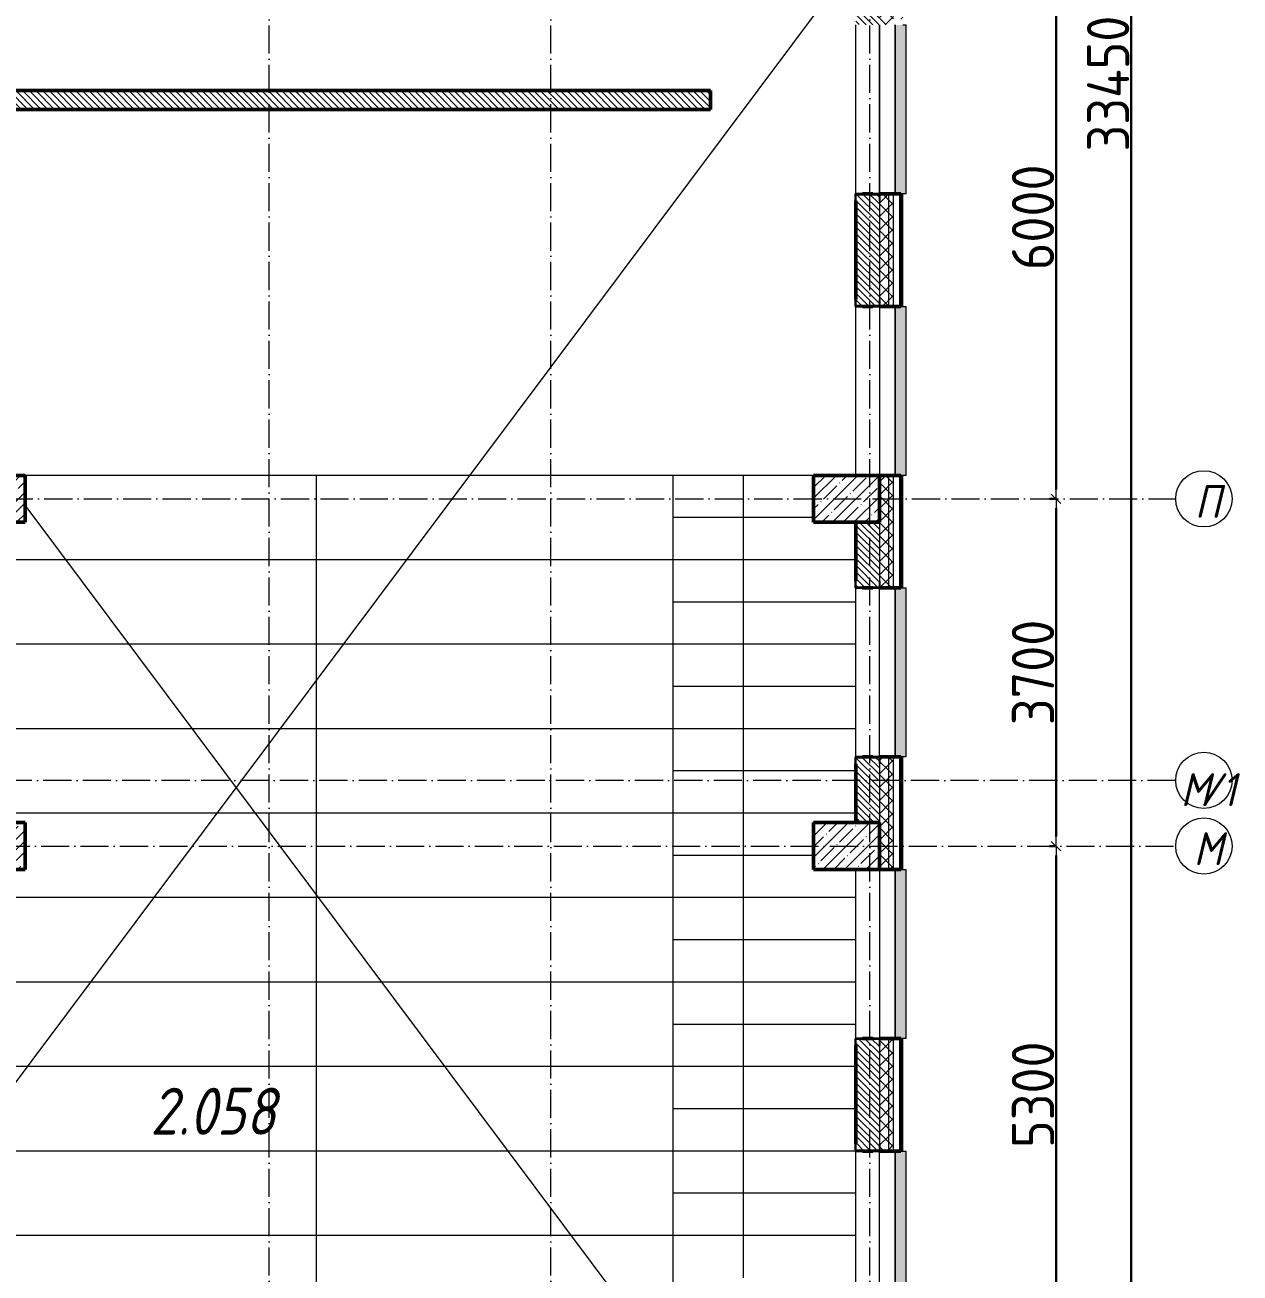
# Model space of a CAD drawing. Header units: millimetres. Extents: x -17017 to 628417, y -109036 to 199237.
# Drawn here: x 57710 to 70652, y 81945 to 95245 of the extents above; entities that cross this region are included whole.
import ezdxf

# ---------------------------------------------------------------- set-up
doc = ezdxf.new("R2010")
doc.units = ezdxf.units.MM
doc.linetypes.add('50_200_ШТРИХ_1Т_ш5_п1_п1_', pattern=[700, 500, -100, 0, -100])
for name, color, linetype, lineweight in [('3.1) ЖБ окна 1.2 м', 102, 'Continuous', 30), ('A-____-____-DIMS', 7, 'Continuous', 9), ('A-DETL-____-OTLN-4', 7, 'Continuous', 18), ('A-GENM-____-MCUT', 7, 'Continuous', 25), ('A-GENM-____-OTLN-1', 7, 'Continuous', 25), ('A-GLAZ-____-OTLN', 7, 'Continuous', 9), ('A-WALL-____-MCUT-2', 7, 'Continuous', 50), ('A-WALL-____-MCUT-3', 7, 'Continuous', 9), ('A-WALL-____-OTLN', 7, 'Continuous', 9), ('A-WALL-____-PATT-1', 7, 'Continuous', 9), ('A-WALL-FNSH-MCUT-1', 7, 'Continuous', 9), ('S-COLS-____-MCUT', 7, 'Continuous', 50), ('S-COLS-____-OTLN', 7, 'Continuous', 9), ('S-GRID-____-IDEN', 7, 'Continuous', 9), ('S-GRID-____-OTLN-1', 7, '50_200_ШТРИХ_1Т_ш5_п1_п1_', 9), ('S-STRS-____-OTLN-1', 7, 'Continuous', 9), ('Марки помещений', 7, 'Continuous', 9)]:
    doc.layers.add(name, color=color, linetype=linetype, lineweight=lineweight)
doc.layers.add('A-GLAZ-____-OTLN-1', color=7, linetype='Continuous', lineweight=9, true_color=0xc0c0c0)
doc.styles.add('ISOCPEUR_I', font='isocpeui.ttf', dxfattribs={"width": 0.9, "height": 2.5})
doc.styles.add('ISOCPEUR_I_3', font='isocpeui.ttf', dxfattribs={"width": 0.85, "height": 2.2})
doc.styles.add('СПДС', font='isocpeur.ttf', dxfattribs={"width": 0.9})
doc.dimstyles.new('Размера А3', dxfattribs={"dimtxt": 200, "dimasz": 100, "dimexe": 70, "dimexo": 100, "dimgap": 20, "dimtad": 1, "dimdec": 0, "dimrnd": 10, "dimzin": 0, "dimdsep": 46, "dimtxsty": 'СПДС', "dimblk": 'ARROWHEAD_6', "dimcen": 1, "dimclrd": 256, "dimclre": 256, "dimclrt": 256, "dimazin": 0, "dimtfac": 1, "dimtdec": 0, "dimtmove": 2, "dimatfit": 3, "dimfxl": 1, "dimtolj": 1, "dimtzin": 0, "dimarcsym": 0})
pattern_1 = [(135, (43259.71, 63713.66), (-35.35534, -35.35534), [])]
pattern_2 = [(45, (43259.71, 63713.66), (-70.71068, 70.71068), []), (135, (43259.71, 63713.66), (-70.71068, -70.71068), [])]

# ---------------------------------------------------------------- blocks, each defined once
blk = doc.blocks.new('BSC_Колонна _Прямоугольная - 500х700-V5-АР1_План отверстий 2 этажа в осях 1-64_А-ГГ')
at = {"layer": 'S-COLS-____-OTLN'}
h = blk.add_hatch(dxfattribs=at)
h.set_pattern_fill('FP_31', color=256, style=0, pattern_type=2)
h.set_pattern_definition([(315, (-22781.04, 14100), (114.0493, 114.0493), []), (315, (-22781.04, 13985.95), (114.0493, 114.0493), [201.613, -40.323, 3.353, -36.97])])
h.paths.add_polyline_path([(-250, 350), (-250, -350), (250, -350), (250, 350)], flags=0)
at = {"layer": 'S-COLS-____-MCUT'}
for p, q in [((250, 350), (-250, 350)), ((-250, 350), (-250, -350)), ((250, -350), (250, 350)), ((-250, -350), (250, -350))]:
    blk.add_line(p, q, dxfattribs=at)
blk = doc.blocks.new('BSC_Колонна _Прямоугольная - 500х700-V6-АР1_План отверстий 2 этажа в осях 1-64_А-ГГ')
at = {"layer": 'S-COLS-____-OTLN'}
h = blk.add_hatch(dxfattribs=at)
h.set_pattern_fill('FP_32', color=256, style=0, pattern_type=2)
h.set_pattern_definition([(315, (-26481.04, 14100), (114.04925, 114.04925), []), (315, (-26481.04, 13985.95), (114.04925, 114.04925), [201.613, -40.323, 3.353, -36.97])])
h.paths.add_polyline_path([(-250, 350), (-250, -350), (250, -350), (250, 350)], flags=0)
at = {"layer": 'S-COLS-____-MCUT'}
for p, q in [((250, 350), (-250, 350)), ((-250, 350), (-250, -350)), ((250, -350), (250, 350)), ((-250, -350), (250, -350))]:
    blk.add_line(p, q, dxfattribs=at)
blk = doc.blocks.new('BSC_Колонна _Прямоугольная - 500х700-V107-АР1_План отверстий 2 этажа в осях 1-64_А-ГГ')
at = {"layer": 'S-COLS-____-OTLN'}
h = blk.add_hatch(dxfattribs=at)
h.set_pattern_fill('FP_136', color=256, style=0, pattern_type=2)
h.set_pattern_definition([(315, (-22781.04, 23200), (114.04925, 114.04925), []), (315, (-22781.04, 23085.95), (114.04925, 114.04925), [201.613, -40.323, 3.353, -36.97])])
h.paths.add_polyline_path([(-250, 350), (-250, -350), (250, -350), (250, 350)], flags=0)
at = {"layer": 'S-COLS-____-MCUT'}
for p, q in [((250, 350), (-250, 350)), ((-250, 350), (-250, -350)), ((250, -350), (250, 350)), ((-250, -350), (250, -350))]:
    blk.add_line(p, q, dxfattribs=at)
blk = doc.blocks.new('BSC_Колонна _Прямоугольная - 500х700-V108-АР1_План отверстий 2 этажа в осях 1-64_А-ГГ')
at = {"layer": 'S-COLS-____-OTLN'}
h = blk.add_hatch(dxfattribs=at)
h.set_pattern_fill('FP_137', color=256, style=0, pattern_type=2)
h.set_pattern_definition([(315, (-26481.04, 23200), (114.04925, 114.04925), []), (315, (-26481.04, 23085.95), (114.04925, 114.04925), [201.613, -40.323, 3.353, -36.97])])
h.paths.add_polyline_path([(-250, 350), (-250, -350), (250, -350), (250, 350)], flags=0)
at = {"layer": 'S-COLS-____-MCUT'}
for p, q in [((250, 350), (-250, 350)), ((-250, 350), (-250, -350)), ((250, -350), (250, 350)), ((-250, -350), (250, -350))]:
    blk.add_line(p, q, dxfattribs=at)
blk = doc.blocks.new('Фахверк_СКБ_Уголок - 250_2700-27497298-АР1_План отверстий 2 этажа в осях 1-64_А-ГГ')
at = {"layer": 'A-GENM-____-MCUT'}
for p, q in [((200, 181), (125, 181)), ((125, 181), (125, 106)), ((131, 106), (131, 175)), ((131, 175), (200, 175)), ((200, 175), (200, 181)), ((125, 106), (131, 106)), ((131, -6), (125, -6)), ((125, -6), (125, -81)), ((125, -81), (200, -81)), ((131, -75), (131, -6)), ((200, -75), (131, -75)), ((200, -81), (200, -75))]:
    blk.add_line(p, q, dxfattribs=at)
blk = doc.blocks.new('Отлив_СКБ - Отлив витража_120_НВФ-V194-АР1_План отверстий 2 этажа в осях 1-64_А-ГГ')
at = {"layer": 'A-GLAZ-____-OTLN-1'}
for points in [[(1800, -2), (1800, 0), (0, 0), (0, -2), (1544, -2)], [(1544, -120), (1800, -120), (1800, -2), (0, -2), (0, -120)]]:
    blk.add_hatch(color=256, dxfattribs=at).paths.add_polyline_path(points, flags=0)
at = {"layer": 'A-GLAZ-____-OTLN'}
for p, q in [((0, 0), (1800, 0)), ((1800, -2), (0, -2)), ((0, -120), (0, -83)), ((0, -120), (1800, -120)), ((1800, -83), (1800, -120))]:
    blk.add_line(p, q, dxfattribs=at)
blk = doc.blocks.new('Ось сетки - Круг_Ø6_00__ISO-2_5_0_9K_-25732049-АР1_План отверстий 2 этажа в осях 1-64_А-ГГ')
at = {"layer": 'S-GRID-____-IDEN'}
blk.add_circle((0, 0), 3, dxfattribs=at)
blk = doc.blocks.new('ARROWHEAD_6')
at = {"color": 0, "linetype": 'Continuous'}
for p, q in [((0, 0), (-1, 0)), ((-0.5, -0.5), (0.5, 0.5))]:
    blk.add_line(p, q, dxfattribs=at)
blk = doc.blocks.new('*D2710')
at = {"layer": 'A-____-____-DIMS', "lineweight": -2, "transparency": 16777216}
for p, q in [((9847, 491497), (9771, 491497)), ((9841, 491397), (9841, 485597)), ((9847, 485497), (9771, 485497))]:
    blk.add_line(p, q, dxfattribs=at)
at = {"layer": 'Defpoints', "color": 0, "transparency": 16777216}
for p in [(9947, 491497), (9841, 485497), (9947, 485497)]:
    blk.add_point(p, dxfattribs=at)
at = {"layer": 'A-____-____-DIMS', "lineweight": -2, "transparency": 16777216, "xscale": 100, "yscale": 100, "zscale": 100}
for p, rotation in [((9841, 491497), 90), ((9841, 485497), 270)]:
    blk.add_blockref('ARROWHEAD_6', p, dxfattribs=dict(at, rotation=rotation))
at = {"layer": 'A-____-____-DIMS', "transparency": 16777216, "insert": (9596, 488497), "char_height": 450, "attachment_point": 5, "rotation": 90, "style": 'СПДС'}
blk.add_mtext('\\A1;6000', dxfattribs=at)
blk = doc.blocks.new('*D2711')
at = {"layer": 'A-____-____-DIMS', "lineweight": -2, "transparency": 16777216}
for p, q in [((9847, 485497), (9771, 485497)), ((9841, 485397), (9841, 481897)), ((9847, 481797), (9771, 481797))]:
    blk.add_line(p, q, dxfattribs=at)
at = {"layer": 'Defpoints', "color": 0, "transparency": 16777216}
for p in [(9947, 485497), (9841, 481797), (9947, 481797)]:
    blk.add_point(p, dxfattribs=at)
at = {"layer": 'A-____-____-DIMS', "lineweight": -2, "transparency": 16777216, "xscale": 100, "yscale": 100, "zscale": 100}
for p, rotation in [((9841, 485497), 90), ((9841, 481797), 270)]:
    blk.add_blockref('ARROWHEAD_6', p, dxfattribs=dict(at, rotation=rotation))
at = {"layer": 'A-____-____-DIMS', "transparency": 16777216, "insert": (9596, 483647), "char_height": 450, "attachment_point": 5, "rotation": 90, "style": 'СПДС'}
blk.add_mtext('\\A1;3700', dxfattribs=at)
blk = doc.blocks.new('*D2714')
at = {"layer": 'A-____-____-DIMS', "lineweight": -2, "transparency": 16777216}
for p, q in [((9847, 481797), (9771, 481797)), ((9841, 481697), (9841, 476597)), ((9847, 476497), (9771, 476497))]:
    blk.add_line(p, q, dxfattribs=at)
at = {"layer": 'Defpoints', "color": 0, "transparency": 16777216}
for p in [(9947, 481797), (9841, 476497), (9947, 476497)]:
    blk.add_point(p, dxfattribs=at)
at = {"layer": 'A-____-____-DIMS', "lineweight": -2, "transparency": 16777216, "xscale": 100, "yscale": 100, "zscale": 100}
for p, rotation in [((9841, 481797), 90), ((9841, 476497), 270)]:
    blk.add_blockref('ARROWHEAD_6', p, dxfattribs=dict(at, rotation=rotation))
at = {"layer": 'A-____-____-DIMS', "transparency": 16777216, "insert": (9596, 479147), "char_height": 450, "attachment_point": 5, "rotation": 90, "style": 'СПДС'}
blk.add_mtext('\\A1;5300', dxfattribs=at)
blk = doc.blocks.new('*D2716')
at = {"layer": 'A-____-____-DIMS', "lineweight": -2, "transparency": 16777216}
for p, q in [((10635, 506647), (10711, 506647)), ((10641, 473297), (10641, 506547)), ((10635, 473197), (10711, 473197))]:
    blk.add_line(p, q, dxfattribs=at)
at = {"layer": 'Defpoints', "color": 0, "transparency": 16777216}
for p in [(10535, 506647), (10641, 506647), (10535, 473197)]:
    blk.add_point(p, dxfattribs=at)
at = {"layer": 'A-____-____-DIMS', "lineweight": -2, "transparency": 16777216, "xscale": 100, "yscale": 100, "zscale": 100}
for p, rotation in [((10641, 506647), 90), ((10641, 473197), 270)]:
    blk.add_blockref('ARROWHEAD_6', p, dxfattribs=dict(at, rotation=rotation))
at = {"layer": 'A-____-____-DIMS', "transparency": 16777216, "insert": (10396, 489922), "char_height": 450, "attachment_point": 5, "rotation": 90, "style": 'СПДС'}
blk.add_mtext('\\A1;33450', dxfattribs=at)
blk = doc.blocks.new('2этаж')
at = {"layer": 'S-GRID-____-OTLN-1', "color": 251, "ltscale": 0.6, "true_color": 0x636466}
for p, q in [((1458.3, 454533.3), (1458.3, 508896.9)), ((4458.3, 454533.3), (4458.3, 508896.9)), ((7858.3, 454533.3), (7858.3, 508896.9)), ((-20260.4, 485497), (11116.1, 485497)), ((11116.1, 482497), (-20260.4, 482497)), ((-7691.7, 481797), (11116.1, 481797))]:
    blk.add_line(p, q, dxfattribs=at)
at = {"layer": 'S-GRID-____-IDEN', "char_height": 350, "attachment_point": 1, "style": 'ISOCPEUR_I'}
for s, insert, width in [('\\fISOCPEUR|b0|i1|c204|p34|;\\W.9;П', (11318.1, 485643.6), 223.671), ('\\fISOCPEUR|b0|i1|c204|p34|;\\W.9;М', (11168.5, 482573.1), 252.532), ('/1', (11376.8, 482573.1), 346.329), ('\\fISOCPEUR|b0|i1|c204|p34|;\\W.9;М', (11306.4, 481943.6), 252.532)]:
    blk.add_mtext(s, dxfattribs=dict(at, insert=insert, width=width))
at = {"layer": 'A-____-____-DIMS'}
for base, p1, p2, picture, middle in [((10640.9, 506647), (10534.8, 473197), (10534.8, 506647), '*D2716', (10395.9, 489922)), ((9840.9, 485497), (9946.9, 491497), (9946.9, 485497), '*D2710', (9595.9, 488497)), ((9840.9, 481797), (9946.9, 485497), (9946.9, 481797), '*D2711', (9595.9, 483647)), ((9840.9, 476497), (9946.9, 481797), (9946.9, 476497), '*D2714', (9595.9, 479147))]:
    dim = blk.add_linear_dim(base=base, p1=p1, p2=p2, angle=90, dimstyle='Размера А3', override={"dimtxt": 450}, dxfattribs=at)
    dim.commit()
    dim.dimension.update_dxf_attribs({"geometry": picture, "text_midpoint": middle})

msp = doc.modelspace()

# ---------------------------------------------------------------- hatches: boundary and pattern name
at = {"layer": 'A-WALL-____-PATT-1'}
h = msp.add_hatch(dxfattribs=at)
h.set_pattern_fill('FP_1', color=256, style=0, pattern_type=2)
h.set_pattern_definition(pattern_2)
h.paths.add_polyline_path([(66960, 73245), (66960, 75445), (66910, 75445), (66910, 73245)], flags=0)
h.paths.add_polyline_path([(66910, 77245), (66960, 77245), (66960, 78445), (66910, 78445), (66910, 78209)], flags=0)
h.paths.add_polyline_path([(66910, 80245), (66960, 80245), (66960, 81445), (66910, 81445)], flags=0)
h.paths.add_polyline_path([(66960, 83245), (66960, 84445), (66910, 84445), (66910, 83245)], flags=0)
h.paths.add_polyline_path([(66960, 86245), (66960, 87445), (66910, 87445), (66910, 86245)], flags=0)
h.paths.add_polyline_path([(66960, 89245), (66960, 90445), (66910, 90445), (66910, 89245)], flags=0)
h.paths.add_polyline_path([(66960, 92245), (66960, 93445), (66910, 93445), (66910, 92245)], flags=0)
h.paths.add_polyline_path([(66960, 95245), (66960, 96445), (66910, 96445), (66910, 95245)], flags=0)
h.paths.add_polyline_path([(66960, 98245), (66960, 99445), (66910, 99445), (66910, 98245)], flags=0)
h.paths.add_polyline_path([(66960, 101245), (66960, 102445), (66910, 102445), (66910, 101245)], flags=0)
h.paths.add_polyline_path([(66960, 104245), (66960, 105495), (66910, 105495), (66910, 104245)], flags=0)
h.paths.add_polyline_path([(66960, 107295), (66960, 111545), (66910, 111545), (66910, 107295)], flags=0)
h = msp.add_hatch(dxfattribs=at)
h.set_pattern_fill('FP_1', color=256, style=0, pattern_type=2)
h.set_pattern_definition(pattern_2)
h.paths.add_polyline_path([(66910, 73245), (66910, 75445), (66816, 75445), (66816, 75370), (66810, 75370), (66810, 73245)], flags=0)
h.paths.add_polyline_path([(66816, 77245), (66910, 77245), (66910, 78445), (66816, 78445), (66816, 78370), (66810, 78370), (66810, 77320), (66816, 77320), (66816, 77251)], flags=0)
h.paths.add_polyline_path([(66910, 80245), (66910, 81445), (66810, 81445), (66810, 80320), (66816, 80320), (66816, 80245)], flags=0)
h.paths.add_polyline_path([(66910, 83245), (66910, 84445), (66816, 84445), (66816, 84370), (66810, 84370), (66810, 83320), (66816, 83320), (66816, 83245)], flags=0)
h.paths.add_polyline_path([(66810, 86245), (66910, 86245), (66910, 87445), (66816, 87445), (66816, 87370), (66810, 87370), (66810, 86745)], flags=0)
h.paths.add_polyline_path([(66816, 89245), (66910, 89245), (66910, 90445), (66810, 90445), (66810, 89320), (66816, 89320), (66816, 89251)], flags=0)
h.paths.add_polyline_path([(66910, 92245), (66910, 93445), (66816, 93445), (66816, 93370), (66810, 93370), (66810, 92320), (66816, 92320), (66816, 92245)], flags=0)
h.paths.add_polyline_path([(66910, 95245), (66910, 96445), (66810, 96445), (66810, 95320), (66816, 95320), (66816, 95245)], flags=0)
h.paths.add_polyline_path([(66816, 98245), (66910, 98245), (66910, 99445), (66816, 99445), (66816, 99370), (66810, 99370), (66810, 98320), (66816, 98320), (66816, 98251)], flags=0)
h.paths.add_polyline_path([(66816, 101245), (66910, 101245), (66910, 102445), (66810, 102445), (66810, 101320), (66816, 101320), (66816, 101251)], flags=0)
h.paths.add_polyline_path([(66910, 104245), (66910, 105495), (66816, 105495), (66816, 105420), (66810, 105420), (66810, 104320), (66816, 104320), (66816, 104245)], flags=0)
h.paths.add_polyline_path([(66910, 107295), (66910, 111445), (66810, 111445), (66810, 107295)], flags=0)
h = msp.add_hatch(dxfattribs=at)
h.set_pattern_fill('FP_3', color=256, style=0, pattern_type=2)
h.set_pattern_definition([(45, (43259.71, 63713.66), (-85.5366, 85.5366), []), (45, (43316.74, 63713.66), (-85.5366, 85.5366), [])])
h.paths.add_polyline_path([(67060, 73435), (67060, 75445), (67040, 75445), (67040, 73435)], flags=0)
h.paths.add_polyline_path([(67060, 77245), (67060, 78445), (67040, 78445), (67040, 77245)], flags=0)
h.paths.add_polyline_path([(67060, 80245), (67060, 81445), (67040, 81445), (67040, 80245)], flags=0)
h.paths.add_polyline_path([(67060, 83245), (67060, 84445), (67040, 84445), (67040, 83245)], flags=0)
h.paths.add_polyline_path([(67060, 86245), (67060, 87445), (67040, 87445), (67040, 86245)], flags=0)
h.paths.add_polyline_path([(67060, 89245), (67060, 90445), (67040, 90445), (67040, 89245)], flags=0)
h.paths.add_polyline_path([(67060, 92245), (67060, 93445), (67040, 93445), (67040, 92245)], flags=0)
h.paths.add_polyline_path([(67060, 95245), (67060, 96445), (67040, 96445), (67040, 95245)], flags=0)
h.paths.add_polyline_path([(67040, 98245), (67060, 98245), (67060, 99445), (67040, 99445), (67040, 98849)], flags=0)
h.paths.add_polyline_path([(67060, 101245), (67060, 102445), (67040, 102445), (67040, 101245)], flags=0)
h.paths.add_polyline_path([(67060, 104245), (67060, 105265), (67040, 105265), (67040, 104245)], flags=0)
h = msp.add_hatch(dxfattribs=at)
h.set_pattern_fill('FP_6', color=256, style=0, pattern_type=2)
h.set_pattern_definition(pattern_1)
h.paths.add_polyline_path([(66741, 92245), (66741, 92251), (66810, 92251), (66810, 93439), (66741, 93439), (66741, 93445), (66629, 93445), (66629, 93439), (66560, 93439), (66560, 92251), (66629, 92251), (66629, 92245)], flags=0)
h.paths.add_polyline_path([(66741, 95245), (66741, 95251), (66810, 95251), (66810, 95945), (66560, 95945), (66560, 95251), (66629, 95251), (66629, 95245)], flags=0)
h = msp.add_hatch(dxfattribs=at)
h.set_pattern_fill('FP_6', color=256, style=0, pattern_type=2)
h.set_pattern_definition(pattern_1)
h.paths.add_polyline_path([(65010, 94345), (65010, 94545), (55710, 94545), (55710, 94345), (64456, 94345)], flags=0)
h = msp.add_hatch(dxfattribs=at)
h.set_pattern_fill('FP_6', color=256, style=0, pattern_type=2)
h.set_pattern_definition(pattern_1)
h.paths.add_polyline_path([(66810, 86745), (66810, 87439), (66741, 87439), (66741, 87445), (66629, 87445), (66629, 87439), (66560, 87439), (66560, 86745)], flags=0)
h.paths.add_polyline_path([(66741, 89245), (66741, 89251), (66810, 89251), (66810, 89945), (66560, 89945), (66560, 89251), (66629, 89251), (66629, 89245)], flags=0)
h = msp.add_hatch(dxfattribs=at)
h.set_pattern_fill('FP_6', color=256, style=0, pattern_type=2)
h.set_pattern_definition(pattern_1)
h.paths.add_polyline_path([(66741, 83245), (66741, 83251), (66810, 83251), (66810, 84439), (66741, 84439), (66741, 84445), (66629, 84445), (66629, 84439), (66560, 84439), (66560, 83251), (66629, 83251), (66629, 83245)], flags=0)

# ---------------------------------------------------------------- linework, layer by layer
at = {"layer": 'A-DETL-____-OTLN-4'}
for p, q in [((53360, 78295), (66560, 95945)), ((66560, 78295), (57710, 90128))]:
    msp.add_line(p, q, dxfattribs=at)
at = {"layer": 'A-WALL-____-MCUT-2'}
for p, q in [((65010, 94545), (55710, 94545)), ((65010, 94345), (65010, 94545)), ((55710, 94345), (65010, 94345)), ((66560, 93370), (66560, 92320)), ((66741, 93445), (66629, 93445)), ((67040, 93445), (66816, 93445)), ((67040, 92245), (67040, 93445)), ((66629, 92245), (66741, 92245)), ((66816, 92245), (67040, 92245)), ((67040, 90445), (66810, 90445)), ((67040, 89245), (67040, 90445)), ((66560, 89945), (66560, 89320)), ((66629, 89245), (66741, 89245)), ((66816, 89245), (67040, 89245)), ((66741, 87445), (66629, 87445)), ((67040, 87445), (66816, 87445)), ((67040, 86245), (67040, 87445)), ((66560, 87370), (66560, 86745)), ((66810, 86245), (67040, 86245)), ((66560, 84370), (66560, 83320)), ((66741, 84445), (66629, 84445)), ((67040, 84445), (66816, 84445)), ((67040, 83245), (67040, 84445)), ((66629, 83245), (66741, 83245)), ((66816, 83245), (67040, 83245))]:
    msp.add_line(p, q, dxfattribs=at)
at = {"layer": 'A-WALL-____-MCUT-3'}
for p, q in [((66810, 93370), (66810, 92320)), ((66910, 92245), (66910, 93445)), ((66960, 92245), (66960, 93445)), ((66910, 89245), (66910, 90445)), ((66960, 89245), (66960, 90445)), ((66810, 89945), (66810, 89320)), ((66910, 86245), (66910, 87445)), ((66960, 86245), (66960, 87445)), ((66810, 87370), (66810, 86745)), ((66810, 84370), (66810, 83320)), ((66910, 83245), (66910, 84445)), ((66960, 83245), (66960, 84445))]:
    msp.add_line(p, q, dxfattribs=at)
at = {"layer": 'A-WALL-____-OTLN'}
for p, q in [((66560, 93445), (66560, 95245)), ((66810, 93445), (66810, 95245)), ((66810, 95245), (66810, 93445)), ((66560, 90445), (66560, 92245)), ((66810, 92245), (66810, 90445)), ((66560, 87445), (66560, 89245)), ((66810, 87445), (66810, 89245)), ((66560, 84445), (66560, 86245)), ((66810, 86245), (66810, 84445)), ((66560, 81445), (66560, 83245)), ((66810, 81445), (66810, 83245))]:
    msp.add_line(p, q, dxfattribs=at)
at = {"layer": 'A-WALL-FNSH-MCUT-1'}
for p, q in [((67060, 93445), (67040, 93445)), ((67060, 92245), (67060, 93445)), ((67040, 92245), (67060, 92245)), ((67060, 90445), (67040, 90445)), ((67060, 89245), (67060, 90445)), ((67040, 89245), (67060, 89245)), ((67060, 87445), (67040, 87445)), ((67060, 86245), (67060, 87445)), ((67040, 86245), (67060, 86245)), ((67060, 84445), (67040, 84445)), ((67060, 83245), (67060, 84445)), ((67040, 83245), (67060, 83245))]:
    msp.add_line(p, q, dxfattribs=at)
at = {"layer": 'S-STRS-____-OTLN-1'}
for p, q in [((64610, 90445), (57710, 90445)), ((64610, 90445), (57710, 90445)), ((60810, 90445), (60810, 89545)), ((66110, 90445), (64610, 90445)), ((66110, 90445), (64610, 90445)), ((64610, 90445), (64610, 89545)), ((65360, 90445), (65360, 89995)), ((64610, 89995), (64610, 89545)), ((66110, 89995), (64610, 89995)), ((66110, 89995), (64610, 89995)), ((65360, 89995), (65360, 89545)), ((64610, 89545), (57010, 89545)), ((64610, 89545), (57010, 89545)), ((60810, 89545), (60810, 88645)), ((66560, 89545), (64610, 89545)), ((66560, 89545), (64610, 89545)), ((64610, 89545), (64610, 88645)), ((65360, 89545), (65360, 89095)), ((64610, 89095), (64610, 88645)), ((66560, 89095), (64610, 89095)), ((66560, 89095), (64610, 89095)), ((65360, 89095), (65360, 88645)), ((64610, 88645), (57010, 88645)), ((64610, 88645), (57010, 88645)), ((60810, 88645), (60810, 87745)), ((66560, 88645), (64610, 88645)), ((66560, 88645), (64610, 88645)), ((64610, 88645), (64610, 87745)), ((65360, 88645), (65360, 88195)), ((64610, 88195), (64610, 87745)), ((66560, 88195), (64610, 88195)), ((66560, 88195), (64610, 88195)), ((65360, 88195), (65360, 87745)), ((64610, 87745), (57010, 87745)), ((64610, 87745), (57010, 87745)), ((60810, 87745), (60810, 86845)), ((66560, 87745), (64610, 87745)), ((66560, 87745), (64610, 87745)), ((64610, 87745), (64610, 86845)), ((65360, 87745), (65360, 87295)), ((64610, 87295), (64610, 86845)), ((66560, 87295), (64610, 87295)), ((66560, 87295), (64610, 87295)), ((65360, 87295), (65360, 86845)), ((64610, 86845), (57010, 86845)), ((64610, 86845), (57010, 86845)), ((60810, 86845), (60810, 85945)), ((66560, 86845), (64610, 86845)), ((66560, 86845), (64610, 86845)), ((64610, 86845), (64610, 85945)), ((65360, 86845), (65360, 86395)), ((64610, 86395), (64610, 85945)), ((66110, 86395), (64610, 86395)), ((66110, 86395), (64610, 86395)), ((65360, 86395), (65360, 85945)), ((64610, 85945), (57010, 85945)), ((64610, 85945), (57010, 85945)), ((60810, 85945), (60810, 85045)), ((66560, 85945), (64610, 85945)), ((66560, 85945), (64610, 85945)), ((64610, 85945), (64610, 85045)), ((65360, 85945), (65360, 85495)), ((64610, 85495), (64610, 85045)), ((66560, 85495), (64610, 85495)), ((66560, 85495), (64610, 85495)), ((65360, 85495), (65360, 85045)), ((64610, 85045), (57010, 85045)), ((64610, 85045), (57010, 85045)), ((60810, 85045), (60810, 84145)), ((66560, 85045), (64610, 85045)), ((66560, 85045), (64610, 85045)), ((64610, 85045), (64610, 84145)), ((65360, 85045), (65360, 84595)), ((64610, 84595), (64610, 84145)), ((66560, 84595), (64610, 84595)), ((66560, 84595), (64610, 84595)), ((65360, 84595), (65360, 84145)), ((64610, 84145), (57010, 84145)), ((64610, 84145), (57010, 84145)), ((60810, 84145), (60810, 83245)), ((66560, 84145), (64610, 84145)), ((66560, 84145), (64610, 84145)), ((64610, 84145), (64610, 83245)), ((65360, 84145), (65360, 83695)), ((64610, 83695), (64610, 83245)), ((66560, 83695), (64610, 83695)), ((66560, 83695), (64610, 83695)), ((65360, 83695), (65360, 83245)), ((64610, 83245), (57010, 83245)), ((64610, 83245), (57010, 83245)), ((60810, 83245), (60810, 82345)), ((66554, 83245), (64610, 83245)), ((66554, 83245), (64610, 83245)), ((64610, 83245), (64610, 82345)), ((65360, 83245), (65360, 82795)), ((64610, 82795), (64610, 82345)), ((66560, 82795), (64610, 82795)), ((66560, 82795), (64610, 82795)), ((65360, 82795), (65360, 82345)), ((64610, 82345), (57010, 82345)), ((64610, 82345), (57010, 82345)), ((60810, 82345), (60810, 81445)), ((66560, 82345), (64610, 82345)), ((66560, 82345), (64610, 82345)), ((64610, 82345), (64610, 81445)), ((65360, 82345), (65360, 81895))]:
    msp.add_line(p, q, dxfattribs=at)

# ---------------------------------------------------------------- block references
at = {"layer": '3.1) ЖБ окна 1.2 м'}
msp.add_blockref('2этаж', (58851, -395302), dxfattribs=at)
at = {"layer": 'A-GENM-____-OTLN-1'}
for p, rotation in [((66635, 93570), 269.9999999999999), ((66735, 92120), 89.99999999999991), ((66735, 89120), 89.99999999999991), ((66635, 87570), 269.9999999999999), ((66635, 84570), 269.9999999999999), ((66735, 83120), 89.99999999999991)]:
    msp.add_blockref('Фахверк_СКБ_Уголок - 250_2700-27497298-АР1_План отверстий 2 этажа в осях 1-64_А-ГГ', p, dxfattribs=dict(at, rotation=rotation))
at = {"layer": 'A-GLAZ-____-OTLN', "rotation": 90}
for p in [(66977, 93445), (66977, 90445), (66977, 87445), (66977, 84445), (66977, 81445)]:
    msp.add_blockref('Отлив_СКБ - Отлив витража_120_НВФ-V194-АР1_План отверстий 2 этажа в осях 1-64_А-ГГ', p, dxfattribs=at)
at = {"layer": 'S-COLS-____-OTLN', "rotation": 89.9999999999999}
for name, p in [('BSC_Колонна _Прямоугольная - 500х700-V6-АР1_План отверстий 2 этажа в осях 1-64_А-ГГ', (57360, 90195)), ('BSC_Колонна _Прямоугольная - 500х700-V108-АР1_План отверстий 2 этажа в осях 1-64_А-ГГ', (66460, 90195)), ('BSC_Колонна _Прямоугольная - 500х700-V5-АР1_План отверстий 2 этажа в осях 1-64_А-ГГ', (57360, 86495)), ('BSC_Колонна _Прямоугольная - 500х700-V107-АР1_План отверстий 2 этажа в осях 1-64_А-ГГ', (66460, 86495))]:
    msp.add_blockref(name, p, dxfattribs=at)
at = {"layer": 'S-GRID-____-IDEN', "xscale": 99.99999999999993, "yscale": 99.99999999999993, "zscale": 99.99999999999993}
for p, rotation in [((70267, 90195), 269.9999999999996), ((70267, 87195), 89.9999999999998), ((70267, 86495), 269.9999999999996)]:
    msp.add_blockref('Ось сетки - Круг_Ø6_00__ISO-2_5_0_9K_-25732049-АР1_План отверстий 2 этажа в осях 1-64_А-ГГ', p, dxfattribs=dict(at, rotation=rotation))

# ---------------------------------------------------------------- texts
at = {"layer": 'Марки помещений', "insert": (59044, 83919), "char_height": 500, "width": 785.65, "attachment_point": 1, "style": 'ISOCPEUR_I_3'}
msp.add_mtext('2.058', dxfattribs=at)

doc.saveas('drawing.dxf')
